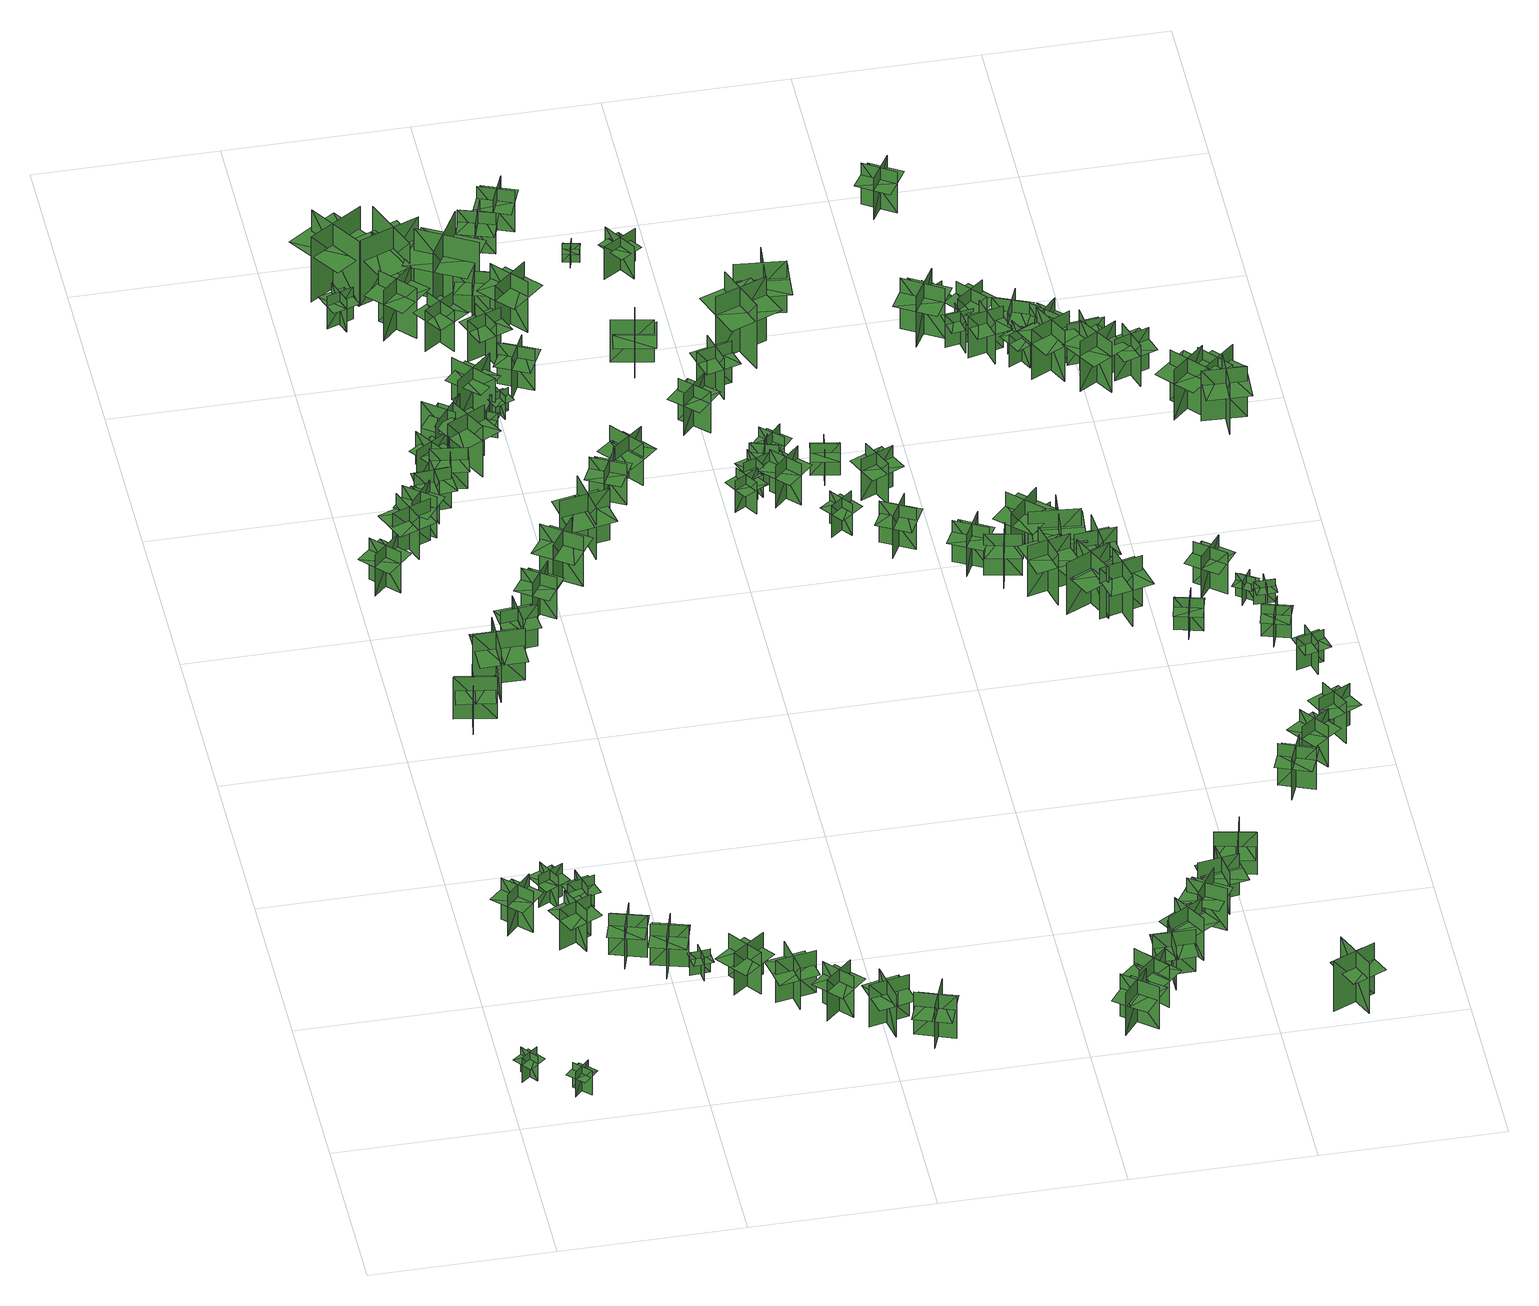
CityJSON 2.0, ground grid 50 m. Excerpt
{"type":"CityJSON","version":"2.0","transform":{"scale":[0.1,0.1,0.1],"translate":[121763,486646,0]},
"CityObjects":{
"tree1":{"type":"SolitaryVegetationObject","geometry":[{"type":"MultiSurface","lod":"1","boundaries":[[[0,1,2]],[[0,2,3]],[[4,5,6]],[[4,6,7]],[[8,9,10]],[[8,10,11]],[[8,11,12]],[[8,12,13]]]}]},
"tree2":{"type":"SolitaryVegetationObject","geometry":[{"type":"MultiSurface","lod":"1","boundaries":[[[14,15,16]],[[14,16,17]],[[18,19,20]],[[18,20,21]],[[22,23,24]],[[22,24,25]],[[22,25,26]],[[22,26,27]]]}]},
"tree3":{"type":"SolitaryVegetationObject","geometry":[{"type":"MultiSurface","lod":"1","boundaries":[[[28,29,30]],[[28,30,31]],[[32,33,34]],[[32,34,35]],[[36,37,38]],[[36,38,39]],[[36,39,40]],[[36,40,41]]]}]},
"tree4":{"type":"SolitaryVegetationObject","geometry":[{"type":"MultiSurface","lod":"1","boundaries":[[[42,43,44]],[[42,44,45]],[[46,47,48]],[[46,48,49]],[[50,51,52]],[[50,52,53]],[[50,53,54]],[[50,54,55]]]}]},
"tree5":{"type":"SolitaryVegetationObject","geometry":[{"type":"MultiSurface","lod":"1","boundaries":[[[56,57,58]],[[56,58,59]],[[60,61,62]],[[60,62,63]],[[64,65,66]],[[64,66,67]],[[64,67,68]],[[64,68,69]]]}]},
"tree6":{"type":"SolitaryVegetationObject","geometry":[{"type":"MultiSurface","lod":"1","boundaries":[[[70,71,72]],[[70,72,73]],[[74,75,76]],[[74,76,77]],[[78,79,80]],[[78,80,81]],[[78,81,82]],[[78,82,83]]]}]},
"tree7":{"type":"SolitaryVegetationObject","geometry":[{"type":"MultiSurface","lod":"1","boundaries":[[[84,85,86]],[[84,86,87]],[[88,89,90]],[[88,90,91]],[[92,93,94]],[[92,94,95]],[[92,95,96]],[[92,96,97]]]}]},
"tree8":{"type":"SolitaryVegetationObject","geometry":[{"type":"MultiSurface","lod":"1","boundaries":[[[98,99,100]],[[98,100,101]],[[102,103,104]],[[102,104,105]],[[106,107,108]],[[106,108,109]],[[106,109,110]],[[106,110,111]]]}]},
"tree9":{"type":"SolitaryVegetationObject","geometry":[{"type":"MultiSurface","lod":"1","boundaries":[[[112,113,114]],[[112,114,115]],[[116,117,118]],[[116,118,119]],[[120,121,122]],[[120,122,123]],[[120,123,124]],[[120,124,125]]]}]},
"tree10":{"type":"SolitaryVegetationObject","geometry":[{"type":"MultiSurface","lod":"1","boundaries":[[[126,127,128]],[[126,128,129]],[[130,131,132]],[[130,132,133]],[[134,135,136]],[[134,136,137]],[[134,137,138]],[[134,138,139]]]}]},
"tree11":{"type":"SolitaryVegetationObject","geometry":[{"type":"MultiSurface","lod":"1","boundaries":[[[140,141,142]],[[140,142,143]],[[144,145,146]],[[144,146,147]],[[148,149,150]],[[148,150,151]],[[148,151,152]],[[148,152,153]]]}]},
"tree12":{"type":"SolitaryVegetationObject","geometry":[{"type":"MultiSurface","lod":"1","boundaries":[[[154,155,156]],[[154,156,157]],[[158,159,160]],[[158,160,161]],[[162,163,164]],[[162,164,165]],[[162,165,166]],[[162,166,167]]]}]},
"tree13":{"type":"SolitaryVegetationObject","geometry":[{"type":"MultiSurface","lod":"1","boundaries":[[[168,169,170]],[[168,170,171]],[[172,173,174]],[[172,174,175]],[[176,177,178]],[[176,178,179]],[[176,179,180]],[[176,180,181]]]}]},
"tree14":{"type":"SolitaryVegetationObject","geometry":[{"type":"MultiSurface","lod":"1","boundaries":[[[182,183,184]],[[182,184,185]],[[186,187,188]],[[186,188,189]],[[190,191,192]],[[190,192,193]],[[190,193,194]],[[190,194,195]]]}]},
"tree15":{"type":"SolitaryVegetationObject","geometry":[{"type":"MultiSurface","lod":"1","boundaries":[[[196,197,198]],[[196,198,199]],[[200,201,202]],[[200,202,203]],[[204,205,206]],[[204,206,207]],[[204,207,208]],[[204,208,209]]]}]},
"tree16":{"type":"SolitaryVegetationObject","geometry":[{"type":"MultiSurface","lod":"1","boundaries":[[[210,211,212]],[[210,212,213]],[[214,215,216]],[[214,216,217]],[[218,219,220]],[[218,220,221]],[[218,221,222]],[[218,222,223]]]}]},
"tree17":{"type":"SolitaryVegetationObject","geometry":[{"type":"MultiSurface","lod":"1","boundaries":[[[224,225,226]],[[224,226,227]],[[228,229,230]],[[228,230,231]],[[232,233,234]],[[232,234,235]],[[232,235,236]],[[232,236,237]]]}]},
"tree18":{"type":"SolitaryVegetationObject","geometry":[{"type":"MultiSurface","lod":"1","boundaries":[[[238,239,240]],[[238,240,241]],[[242,243,244]],[[242,244,245]],[[246,247,248]],[[246,248,249]],[[246,249,250]],[[246,250,251]]]}]},
"tree19":{"type":"SolitaryVegetationObject","geometry":[{"type":"MultiSurface","lod":"1","boundaries":[[[252,253,254]],[[252,254,255]],[[256,257,258]],[[256,258,259]],[[260,261,262]],[[260,262,263]],[[260,263,264]],[[260,264,265]]]}]},
"tree20":{"type":"SolitaryVegetationObject","geometry":[{"type":"MultiSurface","lod":"1","boundaries":[[[266,267,268]],[[266,268,269]],[[270,271,272]],[[270,272,273]],[[274,275,276]],[[274,276,277]],[[274,277,278]],[[274,278,279]]]}]},
"tree21":{"type":"SolitaryVegetationObject","geometry":[{"type":"MultiSurface","lod":"1","boundaries":[[[280,281,282]],[[280,282,283]],[[284,285,286]],[[284,286,287]],[[288,289,290]],[[288,290,291]],[[288,291,292]],[[288,292,293]]]}]},
"tree22":{"type":"SolitaryVegetationObject","geometry":[{"type":"MultiSurface","lod":"1","boundaries":[[[294,295,296]],[[294,296,297]],[[298,299,300]],[[298,300,301]],[[302,303,304]],[[302,304,305]],[[302,305,306]],[[302,306,307]]]}]},
"tree23":{"type":"SolitaryVegetationObject","geometry":[{"type":"MultiSurface","lod":"1","boundaries":[[[308,309,310]],[[308,310,311]],[[312,313,314]],[[312,314,315]],[[316,317,318]],[[316,318,319]],[[316,319,320]],[[316,320,321]]]}]},
"tree24":{"type":"SolitaryVegetationObject","geometry":[{"type":"MultiSurface","lod":"1","boundaries":[[[322,323,324]],[[322,324,325]],[[326,327,328]],[[326,328,329]],[[330,331,332]],[[330,332,333]],[[330,333,334]],[[330,334,335]]]}]},
"tree25":{"type":"SolitaryVegetationObject","geometry":[{"type":"MultiSurface","lod":"1","boundaries":[[[336,337,338]],[[336,338,339]],[[340,341,342]],[[340,342,343]],[[344,345,346]],[[344,346,347]],[[344,347,348]],[[344,348,349]]]}]},
"tree26":{"type":"SolitaryVegetationObject","geometry":[{"type":"MultiSurface","lod":"1","boundaries":[[[350,351,352]],[[350,352,353]],[[354,355,356]],[[354,356,357]],[[358,359,360]],[[358,360,361]],[[358,361,362]],[[358,362,363]]]}]},
"tree27":{"type":"SolitaryVegetationObject","geometry":[{"type":"MultiSurface","lod":"1","boundaries":[[[364,365,366]],[[364,366,367]],[[368,369,370]],[[368,370,371]],[[372,373,374]],[[372,374,375]],[[372,375,376]],[[372,376,377]]]}]},
"tree28":{"type":"SolitaryVegetationObject","geometry":[{"type":"MultiSurface","lod":"1","boundaries":[[[378,379,380]],[[378,380,381]],[[382,383,384]],[[382,384,385]],[[386,387,388]],[[386,388,389]],[[386,389,390]],[[386,390,391]]]}]},
"tree29":{"type":"SolitaryVegetationObject","geometry":[{"type":"MultiSurface","lod":"1","boundaries":[[[392,393,394]],[[392,394,395]],[[396,397,398]],[[396,398,399]],[[400,401,402]],[[400,402,403]],[[400,403,404]],[[400,404,405]]]}]},
"tree30":{"type":"SolitaryVegetationObject","geometry":[{"type":"MultiSurface","lod":"1","boundaries":[[[406,407,408]],[[406,408,409]],[[410,411,412]],[[410,412,413]],[[414,415,416]],[[414,416,417]],[[414,417,418]],[[414,418,419]]]}]},
"tree31":{"type":"SolitaryVegetationObject","geometry":[{"type":"MultiSurface","lod":"1","boundaries":[[[420,421,422]],[[420,422,423]],[[424,425,426]],[[424,426,427]],[[428,429,430]],[[428,430,431]],[[428,431,432]],[[428,432,433]]]}]},
"tree32":{"type":"SolitaryVegetationObject","geometry":[{"type":"MultiSurface","lod":"1","boundaries":[[[434,435,436]],[[434,436,437]],[[438,439,440]],[[438,440,441]],[[442,443,444]],[[442,444,445]],[[442,445,446]],[[442,446,447]]]}]},
"tree33":{"type":"SolitaryVegetationObject","geometry":[{"type":"MultiSurface","lod":"1","boundaries":[[[448,449,450]],[[448,450,451]],[[452,453,454]],[[452,454,455]],[[456,457,458]],[[456,458,459]],[[456,459,460]],[[456,460,461]]]}]},
"tree34":{"type":"SolitaryVegetationObject","geometry":[{"type":"MultiSurface","lod":"1","boundaries":[[[462,463,464]],[[462,464,465]],[[466,467,468]],[[466,468,469]],[[470,471,472]],[[470,472,473]],[[470,473,474]],[[470,474,475]]]}]},
"tree35":{"type":"SolitaryVegetationObject","geometry":[{"type":"MultiSurface","lod":"1","boundaries":[[[476,477,478]],[[476,478,479]],[[480,481,482]],[[480,482,483]],[[484,485,486]],[[484,486,487]],[[484,487,488]],[[484,488,489]]]}]},
"tree36":{"type":"SolitaryVegetationObject","geometry":[{"type":"MultiSurface","lod":"1","boundaries":[[[490,491,492]],[[490,492,493]],[[494,495,496]],[[494,496,497]],[[498,499,500]],[[498,500,501]],[[498,501,502]],[[498,502,503]]]}]},
"tree37":{"type":"SolitaryVegetationObject","geometry":[{"type":"MultiSurface","lod":"1","boundaries":[[[504,505,506]],[[504,506,507]],[[508,509,510]],[[508,510,511]],[[512,513,514]],[[512,514,515]],[[512,515,516]],[[512,516,517]]]}]},
"tree38":{"type":"SolitaryVegetationObject","geometry":[{"type":"MultiSurface","lod":"1","boundaries":[[[518,519,520]],[[518,520,521]],[[522,523,524]],[[522,524,525]],[[526,527,528]],[[526,528,529]],[[526,529,530]],[[526,530,531]]]}]},
"tree39":{"type":"SolitaryVegetationObject","geometry":[{"type":"MultiSurface","lod":"1","boundaries":[[[532,533,534]],[[532,534,535]],[[536,537,538]],[[536,538,539]],[[540,541,542]],[[540,542,543]],[[540,543,544]],[[540,544,545]]]}]},
"tree40":{"type":"SolitaryVegetationObject","geometry":[{"type":"MultiSurface","lod":"1","boundaries":[[[546,547,548]],[[546,548,549]],[[550,551,552]],[[550,552,553]],[[554,555,556]],[[554,556,557]],[[554,557,558]],[[554,558,559]]]}]},
"tree41":{"type":"SolitaryVegetationObject","geometry":[{"type":"MultiSurface","lod":"1","boundaries":[[[560,561,562]],[[560,562,563]],[[564,565,566]],[[564,566,567]],[[568,569,570]],[[568,570,571]],[[568,571,572]],[[568,572,573]]]}]},
"tree42":{"type":"SolitaryVegetationObject","geometry":[{"type":"MultiSurface","lod":"1","boundaries":[[[574,575,576]],[[574,576,577]],[[578,579,580]],[[578,580,581]],[[582,583,584]],[[582,584,585]],[[582,585,586]],[[582,586,587]]]}]},
"tree43":{"type":"SolitaryVegetationObject","geometry":[{"type":"MultiSurface","lod":"1","boundaries":[[[588,589,590]],[[588,590,591]],[[592,593,594]],[[592,594,595]],[[596,597,598]],[[596,598,599]],[[596,599,600]],[[596,600,601]]]}]},
"tree44":{"type":"SolitaryVegetationObject","geometry":[{"type":"MultiSurface","lod":"1","boundaries":[[[602,603,604]],[[602,604,605]],[[606,607,608]],[[606,608,609]],[[610,611,612]],[[610,612,613]],[[610,613,614]],[[610,614,615]]]}]},
"tree45":{"type":"SolitaryVegetationObject","geometry":[{"type":"MultiSurface","lod":"1","boundaries":[[[616,617,618]],[[616,618,619]],[[620,621,622]],[[620,622,623]],[[624,625,626]],[[624,626,627]],[[624,627,628]],[[624,628,629]]]}]},
"tree46":{"type":"SolitaryVegetationObject","geometry":[{"type":"MultiSurface","lod":"1","boundaries":[[[630,631,632]],[[630,632,633]],[[634,635,636]],[[634,636,637]],[[638,639,640]],[[638,640,641]],[[638,641,642]],[[638,642,643]]]}]},
"tree47":{"type":"SolitaryVegetationObject","geometry":[{"type":"MultiSurface","lod":"1","boundaries":[[[644,645,646]],[[644,646,647]],[[648,649,650]],[[648,650,651]],[[652,653,654]],[[652,654,655]],[[652,655,656]],[[652,656,657]]]}]},
"tree48":{"type":"SolitaryVegetationObject","geometry":[{"type":"MultiSurface","lod":"1","boundaries":[[[658,659,660]],[[658,660,661]],[[662,663,664]],[[662,664,665]],[[666,667,668]],[[666,668,669]],[[666,669,670]],[[666,670,671]]]}]},
"tree49":{"type":"SolitaryVegetationObject","geometry":[{"type":"MultiSurface","lod":"1","boundaries":[[[672,673,674]],[[672,674,675]],[[676,677,678]],[[676,678,679]],[[680,681,682]],[[680,682,683]],[[680,683,684]],[[680,684,685]]]}]},
"tree50":{"type":"SolitaryVegetationObject","geometry":[{"type":"MultiSurface","lod":"1","boundaries":[[[686,687,688]],[[686,688,689]],[[690,691,692]],[[690,692,693]],[[694,695,696]],[[694,696,697]],[[694,697,698]],[[694,698,699]]]}]},
"tree51":{"type":"SolitaryVegetationObject","geometry":[{"type":"MultiSurface","lod":"1","boundaries":[[[700,701,702]],[[700,702,703]],[[704,705,706]],[[704,706,707]],[[708,709,710]],[[708,710,711]],[[708,711,712]],[[708,712,713]]]}]},
"tree52":{"type":"SolitaryVegetationObject","geometry":[{"type":"MultiSurface","lod":"1","boundaries":[[[714,715,716]],[[714,716,717]],[[718,719,720]],[[718,720,721]],[[722,723,724]],[[722,724,725]],[[722,725,726]],[[722,726,727]]]}]},
"tree53":{"type":"SolitaryVegetationObject","geometry":[{"type":"MultiSurface","lod":"1","boundaries":[[[728,729,730]],[[728,730,731]],[[732,733,734]],[[732,734,735]],[[736,737,738]],[[736,738,739]],[[736,739,740]],[[736,740,741]]]}]},
"tree54":{"type":"SolitaryVegetationObject","geometry":[{"type":"MultiSurface","lod":"1","boundaries":[[[742,743,744]],[[742,744,745]],[[746,747,748]],[[746,748,749]],[[750,751,752]],[[750,752,753]],[[750,753,754]],[[750,754,755]]]}]},
"tree55":{"type":"SolitaryVegetationObject","geometry":[{"type":"MultiSurface","lod":"1","boundaries":[[[756,757,758]],[[756,758,759]],[[760,761,762]],[[760,762,763]],[[764,765,766]],[[764,766,767]],[[764,767,768]],[[764,768,769]]]}]},
"tree56":{"type":"SolitaryVegetationObject","geometry":[{"type":"MultiSurface","lod":"1","boundaries":[[[770,771,772]],[[770,772,773]],[[774,775,776]],[[774,776,777]],[[778,779,780]],[[778,780,781]],[[778,781,782]],[[778,782,783]]]}]},
"tree57":{"type":"SolitaryVegetationObject","geometry":[{"type":"MultiSurface","lod":"1","boundaries":[[[784,785,786]],[[784,786,787]],[[788,789,790]],[[788,790,791]],[[792,793,794]],[[792,794,795]],[[792,795,796]],[[792,796,797]]]}]},
"tree58":{"type":"SolitaryVegetationObject","geometry":[{"type":"MultiSurface","lod":"1","boundaries":[[[798,799,800]],[[798,800,801]],[[802,803,804]],[[802,804,805]],[[806,807,808]],[[806,808,809]],[[806,809,810]],[[806,810,811]]]}]},
"tree59":{"type":"SolitaryVegetationObject","geometry":[{"type":"MultiSurface","lod":"1","boundaries":[[[812,813,814]],[[812,814,815]],[[816,817,818]],[[816,818,819]],[[820,821,822]],[[820,822,823]],[[820,823,824]],[[820,824,825]]]}]},
"tree60":{"type":"SolitaryVegetationObject","geometry":[{"type":"MultiSurface","lod":"1","boundaries":[[[826,827,828]],[[826,828,829]],[[830,831,832]],[[830,832,833]],[[834,835,836]],[[834,836,837]],[[834,837,838]],[[834,838,839]]]}]},
"tree61":{"type":"SolitaryVegetationObject","geometry":[{"type":"MultiSurface","lod":"1","boundaries":[[[840,841,842]],[[840,842,843]],[[844,845,846]],[[844,846,847]],[[848,849,850]],[[848,850,851]],[[848,851,852]],[[848,852,853]]]}]},
"tree62":{"type":"SolitaryVegetationObject","geometry":[{"type":"MultiSurface","lod":"1","boundaries":[[[854,855,856]],[[854,856,857]],[[858,859,860]],[[858,860,861]],[[862,863,864]],[[862,864,865]],[[862,865,866]],[[862,866,867]]]}]},
"tree63":{"type":"SolitaryVegetationObject","geometry":[{"type":"MultiSurface","lod":"1","boundaries":[[[868,869,870]],[[868,870,871]],[[872,873,874]],[[872,874,875]],[[876,877,878]],[[876,878,879]],[[876,879,880]],[[876,880,881]]]}]},
"tree64":{"type":"SolitaryVegetationObject","geometry":[{"type":"MultiSurface","lod":"1","boundaries":[[[882,883,884]],[[882,884,885]],[[886,887,888]],[[886,888,889]],[[890,891,892]],[[890,892,893]],[[890,893,894]],[[890,894,895]]]}]},
"tree65":{"type":"SolitaryVegetationObject","geometry":[{"type":"MultiSurface","lod":"1","boundaries":[[[896,897,898]],[[896,898,899]],[[900,901,902]],[[900,902,903]],[[904,905,906]],[[904,906,907]],[[904,907,908]],[[904,908,909]]]}]},
"tree66":{"type":"SolitaryVegetationObject","geometry":[{"type":"MultiSurface","lod":"1","boundaries":[[[910,911,912]],[[910,912,913]],[[914,915,916]],[[914,916,917]],[[918,919,920]],[[918,920,921]],[[918,921,922]],[[918,922,923]]]}]},
"tree67":{"type":"SolitaryVegetationObject","geometry":[{"type":"MultiSurface","lod":"1","boundaries":[[[924,925,926]],[[924,926,927]],[[928,929,930]],[[928,930,931]],[[932,933,934]],[[932,934,935]],[[932,935,936]],[[932,936,937]]]}]},
"tree68":{"type":"SolitaryVegetationObject","geometry":[{"type":"MultiSurface","lod":"1","boundaries":[[[938,939,940]],[[938,940,941]],[[942,943,944]],[[942,944,945]],[[946,947,948]],[[946,948,949]],[[946,949,950]],[[946,950,951]]]}]},
"tree69":{"type":"SolitaryVegetationObject","geometry":[{"type":"MultiSurface","lod":"1","boundaries":[[[952,953,954]],[[952,954,955]],[[956,957,958]],[[956,958,959]],[[960,961,962]],[[960,962,963]],[[960,963,964]],[[960,964,965]]]}]},
"tree70":{"type":"SolitaryVegetationObject","geometry":[{"type":"MultiSurface","lod":"1","boundaries":[[[966,967,968]],[[966,968,969]],[[970,971,972]],[[970,972,973]],[[974,975,976]],[[974,976,977]],[[974,977,978]],[[974,978,979]]]}]},
"tree71":{"type":"SolitaryVegetationObject","geometry":[{"type":"MultiSurface","lod":"1","boundaries":[[[980,981,982]],[[980,982,983]],[[984,985,986]],[[984,986,987]],[[988,989,990]],[[988,990,991]],[[988,991,992]],[[988,992,993]]]}]},
"tree72":{"type":"SolitaryVegetationObject","geometry":[{"type":"MultiSurface","lod":"1","boundaries":[[[994,995,996]],[[994,996,997]],[[998,999,1000]],[[998,1000,1001]],[[1002,1003,1004]],[[1002,1004,1005]],[[1002,1005,1006]],[[1002,1006,1007]]]}]},
"tree73":{"type":"SolitaryVegetationObject","geometry":[{"type":"MultiSurface","lod":"1","boundaries":[[[1008,1009,1010]],[[1008,1010,1011]],[[1012,1013,1014]],[[1012,1014,1015]],[[1016,1017,1018]],[[1016,1018,1019]],[[1016,1019,1020]],[[1016,1020,1021]]]}]},
"tree74":{"type":"SolitaryVegetationObject","geometry":[{"type":"MultiSurface","lod":"1","boundaries":[[[1022,1023,1024]],[[1022,1024,1025]],[[1026,1027,1028]],[[1026,1028,1029]],[[1030,1031,1032]],[[1030,1032,1033]],[[1030,1033,1034]],[[1030,1034,1035]]]}]},
"tree75":{"type":"SolitaryVegetationObject","geometry":[{"type":"MultiSurface","lod":"1","boundaries":[[[1036,1037,1038]],[[1036,1038,1039]],[[1040,1041,1042]],[[1040,1042,1043]],[[1044,1045,1046]],[[1044,1046,1047]],[[1044,1047,1048]],[[1044,1048,1049]]]}]},
"tree76":{"type":"SolitaryVegetationObject","geometry":[{"type":"MultiSurface","lod":"1","boundaries":[[[1050,1051,1052]],[[1050,1052,1053]],[[1054,1055,1056]],[[1054,1056,1057]],[[1058,1059,1060]],[[1058,1060,1061]],[[1058,1061,1062]],[[1058,1062,1063]]]}]},
"tree77":{"type":"SolitaryVegetationObject","geometry":[{"type":"MultiSurface","lod":"1","boundaries":[[[1064,1065,1066]],[[1064,1066,1067]],[[1068,1069,1070]],[[1068,1070,1071]],[[1072,1073,1074]],[[1072,1074,1075]],[[1072,1075,1076]],[[1072,1076,1077]]]}]},
"tree78":{"type":"SolitaryVegetationObject","geometry":[{"type":"MultiSurface","lod":"1","boundaries":[[[1078,1079,1080]],[[1078,1080,1081]],[[1082,1083,1084]],[[1082,1084,1085]],[[1086,1087,1088]],[[1086,1088,1089]],[[1086,1089,1090]],[[1086,1090,1091]]]}]},
"tree79":{"type":"SolitaryVegetationObject","geometry":[{"type":"MultiSurface","lod":"1","boundaries":[[[1092,1093,1094]],[[1092,1094,1095]],[[1096,1097,1098]],[[1096,1098,1099]],[[1100,1101,1102]],[[1100,1102,1103]],[[1100,1103,1104]],[[1100,1104,1105]]]}]},
"tree80":{"type":"SolitaryVegetationObject","geometry":[{"type":"MultiSurface","lod":"1","boundaries":[[[1106,1107,1108]],[[1106,1108,1109]],[[1110,1111,1112]],[[1110,1112,1113]],[[1114,1115,1116]],[[1114,1116,1117]],[[1114,1117,1118]],[[1114,1118,1119]]]}]},
"tree81":{"type":"SolitaryVegetationObject","geometry":[{"type":"MultiSurface","lod":"1","boundaries":[[[1120,1121,1122]],[[1120,1122,1123]],[[1124,1125,1126]],[[1124,1126,1127]],[[1128,1129,1130]],[[1128,1130,1131]],[[1128,1131,1132]],[[1128,1132,1133]]]}]},
"tree82":{"type":"SolitaryVegetationObject","geometry":[{"type":"MultiSurface","lod":"1","boundaries":[[[1134,1135,1136]],[[1134,1136,1137]],[[1138,1139,1140]],[[1138,1140,1141]],[[1142,1143,1144]],[[1142,1144,1145]],[[1142,1145,1146]],[[1142,1146,1147]]]}]},
"tree83":{"type":"SolitaryVegetationObject","geometry":[{"type":"MultiSurface","lod":"1","boundaries":[[[1148,1149,1150]],[[1148,1150,1151]],[[1152,1153,1154]],[[1152,1154,1155]],[[1156,1157,1158]],[[1156,1158,1159]],[[1156,1159,1160]],[[1156,1160,1161]]]}]},
"tree84":{"type":"SolitaryVegetationObject","geometry":[{"type":"MultiSurface","lod":"1","boundaries":[[[1162,1163,1164]],[[1162,1164,1165]],[[1166,1167,1168]],[[1166,1168,1169]],[[1170,1171,1172]],[[1170,1172,1173]],[[1170,1173,1174]],[[1170,1174,1175]]]}]},
"tree85":{"type":"SolitaryVegetationObject","geometry":[{"type":"MultiSurface","lod":"1","boundaries":[[[1176,1177,1178]],[[1176,1178,1179]],[[1180,1181,1182]],[[1180,1182,1183]],[[1184,1185,1186]],[[1184,1186,1187]],[[1184,1187,1188]],[[1184,1188,1189]]]}]},
"tree86":{"type":"SolitaryVegetationObject","geometry":[{"type":"MultiSurface","lod":"1","boundaries":[[[1190,1191,1192]],[[1190,1192,1193]],[[1194,1195,1196]],[[1194,1196,1197]],[[1198,1199,1200]],[[1198,1200,1201]],[[1198,1201,1202]],[[1198,1202,1203]]]}]},
"tree87":{"type":"SolitaryVegetationObject","geometry":[{"type":"MultiSurface","lod":"1","boundaries":[[[1204,1205,1206]],[[1204,1206,1207]],[[1208,1209,1210]],[[1208,1210,1211]],[[1212,1213,1214]],[[1212,1214,1215]],[[1212,1215,1216]],[[1212,1216,1217]]]}]},
"tree88":{"type":"SolitaryVegetationObject","geometry":[{"type":"MultiSurface","lod":"1","boundaries":[[[1218,1219,1220]],[[1218,1220,1221]],[[1222,1223,1224]],[[1222,1224,1225]],[[1226,1227,1228]],[[1226,1228,1229]],[[1226,1229,1230]],[[1226,1230,1231]]]}]},
"tree89":{"type":"SolitaryVegetationObject","geometry":[{"type":"MultiSurface","lod":"1","boundaries":[[[1232,1233,1234]],[[1232,1234,1235]],[[1236,1237,1238]],[[1236,1238,1239]],[[1240,1241,1242]],[[1240,1242,1243]],[[1240,1243,1244]],[[1240,1244,1245]]]}]},
"tree90":{"type":"SolitaryVegetationObject","geometry":[{"type":"MultiSurface","lod":"1","boundaries":[[[1246,1247,1248]],[[1246,1248,1249]],[[1250,1251,1252]],[[1250,1252,1253]],[[1254,1255,1256]],[[1254,1256,1257]],[[1254,1257,1258]],[[1254,1258,1259]]]}]},
"tree91":{"type":"SolitaryVegetationObject","geometry":[{"type":"MultiSurface","lod":"1","boundaries":[[[1260,1261,1262]],[[1260,1262,1263]],[[1264,1265,1266]],[[1264,1266,1267]],[[1268,1269,1270]],[[1268,1270,1271]],[[1268,1271,1272]],[[1268,1272,1273]]]}]},
"tree92":{"type":"SolitaryVegetationObject","geometry":[{"type":"MultiSurface","lod":"1","boundaries":[[[1274,1275,1276]],[[1274,1276,1277]],[[1278,1279,1280]],[[1278,1280,1281]],[[1282,1283,1284]],[[1282,1284,1285]],[[1282,1285,1286]],[[1282,1286,1287]]]}]},
"tree93":{"type":"SolitaryVegetationObject","geometry":[{"type":"MultiSurface","lod":"1","boundaries":[[[1288,1289,1290]],[[1288,1290,1291]],[[1292,1293,1294]],[[1292,1294,1295]],[[1296,1297,1298]],[[1296,1298,1299]],[[1296,1299,1300]],[[1296,1300,1301]]]}]},
"tree94":{"type":"SolitaryVegetationObject","geometry":[{"type":"MultiSurface","lod":"1","boundaries":[[[1302,1303,1304]],[[1302,1304,1305]],[[1306,1307,1308]],[[1306,1308,1309]],[[1310,1311,1312]],[[1310,1312,1313]],[[1310,1313,1314]],[[1310,1314,1315]]]}]},
"tree95":{"type":"SolitaryVegetationObject","geometry":[{"type":"MultiSurface","lod":"1","boundaries":[[[1316,1317,1318]],[[1316,1318,1319]],[[1320,1321,1322]],[[1320,1322,1323]],[[1324,1325,1326]],[[1324,1326,1327]],[[1324,1327,1328]],[[1324,1328,1329]]]}]},
"tree96":{"type":"SolitaryVegetationObject","geometry":[{"type":"MultiSurface","lod":"1","boundaries":[[[1330,1331,1332]],[[1330,1332,1333]],[[1334,1335,1336]],[[1334,1336,1337]],[[1338,1339,1340]],[[1338,1340,1341]],[[1338,1341,1342]],[[1338,1342,1343]]]}]},
"tree97":{"type":"SolitaryVegetationObject","geometry":[{"type":"MultiSurface","lod":"1","boundaries":[[[1344,1345,1346]],[[1344,1346,1347]],[[1348,1349,1350]],[[1348,1350,1351]],[[1352,1353,1354]],[[1352,1354,1355]],[[1352,1355,1356]],[[1352,1356,1357]]]}]},
"tree98":{"type":"SolitaryVegetationObject","geometry":[{"type":"MultiSurface","lod":"1","boundaries":[[[1358,1359,1360]],[[1358,1360,1361]],[[1362,1363,1364]],[[1362,1364,1365]],[[1366,1367,1368]],[[1366,1368,1369]],[[1366,1369,1370]],[[1366,1370,1371]]]}]},
"tree99":{"type":"SolitaryVegetationObject","geometry":[{"type":"MultiSurface","lod":"1","boundaries":[[[1372,1373,1374]],[[1372,1374,1375]],[[1376,1377,1378]],[[1376,1378,1379]],[[1380,1381,1382]],[[1380,1382,1383]],[[1380,1383,1384]],[[1380,1384,1385]]]}]},
"tree100":{"type":"SolitaryVegetationObject","geometry":[{"type":"MultiSurface","lod":"1","boundaries":[[[1386,1387,1388]],[[1386,1388,1389]],[[1390,1391,1392]],[[1390,1392,1393]],[[1394,1395,1396]],[[1394,1396,1397]],[[1394,1397,1398]],[[1394,1398,1399]]]}]},
"tree101":{"type":"SolitaryVegetationObject","geometry":[{"type":"MultiSurface","lod":"1","boundaries":[[[1400,1401,1402]],[[1400,1402,1403]],[[1404,1405,1406]],[[1404,1406,1407]],[[1408,1409,1410]],[[1408,1410,1411]],[[1408,1411,1412]],[[1408,1412,1413]]]}]},
"tree102":{"type":"SolitaryVegetationObject","geometry":[{"type":"MultiSurface","lod":"1","boundaries":[[[1414,1415,1416]],[[1414,1416,1417]],[[1418,1419,1420]],[[1418,1420,1421]],[[1422,1423,1424]],[[1422,1424,1425]],[[1422,1425,1426]],[[1422,1426,1427]]]}]},
"tree103":{"type":"SolitaryVegetationObject","geometry":[{"type":"MultiSurface","lod":"1","boundaries":[[[1428,1429,1430]],[[1428,1430,1431]],[[1432,1433,1434]],[[1432,1434,1435]],[[1436,1437,1438]],[[1436,1438,1439]],[[1436,1439,1440]],[[1436,1440,1441]]]}]},
"tree104":{"type":"SolitaryVegetationObject","geometry":[{"type":"MultiSurface","lod":"1","boundaries":[[[1442,1443,1444]],[[1442,1444,1445]],[[1446,1447,1448]],[[1446,1448,1449]],[[1450,1451,1452]],[[1450,1452,1453]],[[1450,1453,1454]],[[1450,1454,1455]]]}]}
},
"vertices":[
[81,173,12],[45,220,12],[45,220,94],[81,173,94],[86,212,12],[40,176,12],[40,176,94],[86,212,94],[86,212,71],[68,235,71],[22,199,71],[40,176,71],[58,152,71],[104,188,71],
[166,137,8],[208,95,8],[208,95,90],[166,137,90],[166,97,8],[207,140,8],[207,140,90],[166,97,90],[166,97,67],[187,77,67],[228,119,67],[207,140,67],[186,160,67],[145,118,67],
[118,763,9],[188,834,9],[188,834,147],[118,763,147],[185,763,9],[114,833,9],[114,833,147],[185,763,147],[185,763,109],[220,799,109],[149,869,109],[114,833,109],[79,798,109],[150,728,109],
[306,664,7],[264,754,7],[264,754,145],[306,664,145],[329,726,7],[239,684,7],[239,684,145],[329,726,145],[329,726,107],[308,771,107],[218,729,107],[239,684,107],[260,639,107],[350,681,107],
[217,854,13],[286,889,13],[286,889,121],[217,854,121],[266,838,13],[230,907,13],[230,907,121],[266,838,121],[266,838,91],[300,856,91],[265,925,91],[230,907,91],[196,890,91],[231,821,91],
[333,785,12],[313,860,12],[313,860,120],[333,785,120],[359,830,12],[284,809,12],[284,809,120],[359,830,120],[359,830,90],[349,867,90],[274,847,90],[284,809,90],[295,772,90],[369,792,90],
[418,670,8],[388,575,8],[388,575,147],[418,670,147],[359,640,8],[454,610,8],[454,610,147],[359,640,147],[359,640,108],[344,592,108],[438,562,108],[454,610,108],[469,657,108],[374,687,108],
[514,607,11],[486,512,11],[486,512,149],[514,607,149],[455,576,11],[551,548,11],[551,548,149],[455,576,149],[455,576,111],[441,528,111],[537,500,111],[551,548,111],[565,595,111],[470,624,111],
[184,1563,17],[204,1675,17],[204,1675,158],[184,1563,158],[258,1615,17],[146,1634,17],[146,1634,158],[258,1615,158],[194,1569,113],[245,1561,113],[263,1673,113],[211,1681,113],[159,1689,113],[142,1577,113],
[602,516,12],[547,512,12],[547,512,89],[602,516,89],[574,540,12],[579,485,12],[579,485,89],[574,540,89],[574,540,67],[546,538,67],[551,483,67],[579,485,67],[606,487,67],[601,542,67],
[47,2171,6],[119,2240,6],[119,2240,144],[47,2171,144],[113,2169,6],[45,2241,6],[45,2241,144],[113,2169,144],[113,2169,105],[149,2203,105],[81,2276,105],[45,2241,105],[9,2207,105],[77,2135,105],
[281,1676,17],[282,1814,17],[282,1814,189],[281,1676,189],[359,1753,17],[221,1754,17],[221,1754,189],[359,1753,189],[291,1684,134],[354,1685,134],[353,1823,134],[289,1822,134],[225,1822,134],[227,1683,134],
[735,484,10],[645,416,10],[645,416,151],[735,484,151],[646,496,10],[714,406,10],[714,406,151],[646,496,151],[725,486,105],[693,527,105],[603,457,105],[636,416,105],[668,375,105],[757,445,105],
[228,2359,8],[122,2319,8],[122,2319,149],[228,2359,149],[146,2396,8],[186,2290,8],[186,2290,149],[146,2396,149],[218,2364,104],[199,2412,104],[94,2370,104],[113,2322,104],[132,2273,104],[237,2315,104],
[855,387,9],[744,367,9],[744,367,150],[855,387,150],[781,438,9],[801,327,9],[801,327,150],[781,438,150],[847,394,104],[836,445,104],[725,423,104],[736,372,104],[746,320,104],[857,343,104],
[317,1870,18],[416,1879,18],[416,1879,157],[317,1870,157],[367,1827,18],[359,1926,18],[359,1926,157],[367,1827,157],[367,1827,118],[417,1831,118],[408,1931,118],[359,1926,118],[309,1922,118],[318,1823,118],
[181,2359,8],[242,2437,8],[242,2437,146],[181,2359,146],[247,2366,8],[168,2428,8],[168,2428,146],[247,2366,146],[247,2366,108],[277,2406,108],[199,2467,108],[168,2428,108],[137,2388,108],[216,2327,108],
[931,273,6],[864,347,6],[864,347,144],[931,273,144],[934,339,6],[861,272,6],[861,272,144],[934,339,144],[934,339,105],[901,376,105],[827,309,105],[861,272,105],[894,236,105],[968,303,105],
[307,2477,7],[208,2470,7],[208,2470,146],[307,2477,146],[257,2520,7],[264,2421,7],[264,2421,146],[257,2520,146],[257,2520,107],[208,2517,107],[215,2418,107],[264,2421,107],[314,2425,107],[307,2524,107],
[420,1964,18],[476,2046,18],[476,2046,157],[420,1964,157],[485,1976,18],[403,2032,18],[403,2032,157],[485,1976,157],[485,1976,118],[513,2017,118],[431,2073,118],[403,2032,118],[375,1990,118],[457,1934,118],
[239,2592,8],[330,2651,8],[330,2651,117],[239,2592,117],[311,2577,8],[311,2577,117],[251,2668,117],[251,2668,8],[247,2597,88],[268,2567,88],[337,2617,88],[316,2646,88],[295,2676,88],[226,2626,88],
[363,2546,7],[265,2560,7],[265,2560,145],[363,2546,145],[324,2599,7],[310,2501,7],[310,2501,145],[324,2599,145],[324,2599,106],[274,2606,106],[261,2507,106],[310,2501,106],[359,2494,106],[373,2592,106],
[1023,172,9],[1000,283,9],[1000,283,150],[1023,172,150],[1072,247,9],[962,224,9],[962,224,150],[1072,247,150],[1030,180,105],[1081,192,105],[1055,302,105],[1004,291,105],[953,279,105],[979,169,105],
[131,3239,12],[204,3265,12],[204,3265,120],[131,3239,120],[178,3217,12],[152,3290,12],[152,3290,120],[178,3217,120],[178,3217,90],[214,3230,90],[188,3303,90],[152,3290,90],[115,3277,90],[141,3204,90],
[299,2648,9],[384,2759,9],[384,2759,149],[299,2648,149],[392,2661,9],[392,2661,149],[281,2746,149],[281,2746,9],[307,2657,112],[345,2631,112],[407,2721,112],[369,2747,112],[331,2774,112],[269,2684,112],
[577,2090,18],[477,2160,18],[477,2160,187],[577,2090,187],[563,2170,18],[494,2070,18],[494,2070,187],[563,2170,187],[563,2170,139],[513,2205,139],[444,2105,139],[494,2070,139],[543,2035,139],[613,2135,139],
[1152,217,5],[1112,111,5],[1112,111,146],[1152,217,146],[1070,180,5],[1176,140,5],[1176,140,146],[1070,180,146],[1142,213,101],[1093,231,101],[1054,125,101],[1103,107,101],[1153,89,101],[1191,196,101],
[431,2670,6],[324,2612,6],[324,2612,176],[431,2670,176],[354,2694,6],[411,2586,6],[411,2586,176],[354,2694,176],[354,2694,128],[300,2665,128],[357,2558,128],[411,2586,128],[465,2615,128],[407,2722,128],
[231,3319,5],[135,3467,5],[135,3467,224],[231,3319,224],[260,3456,5],[112,3360,5],[112,3360,224],[260,3456,224],[235,3335,153],[303,3381,153],[204,3526,153],[136,3481,153],[69,3435,153],[168,3289,153],
[281,3394,5],[210,3361,5],[210,3361,113],[281,3394,113],[232,3412,5],[265,3342,5],[265,3342,113],[232,3412,113],[232,3412,83],[197,3396,83],[230,3325,83],[265,3342,83],[300,3358,83],[267,3428,83],
[267,3245,12],[350,3156,12],[350,3156,181],[267,3245,181],[264,3164,12],[352,3247,12],[352,3247,181],[264,3164,181],[264,3164,134],[305,3119,134],[394,3203,134],[352,3247,134],[311,3291,134],[222,3208,134],
[426,2751,12],[478,2724,12],[478,2724,94],[426,2751,94],[437,2714,12],[465,2766,12],[465,2766,94],[437,2714,94],[437,2714,71],[463,2700,71],[491,2752,71],[465,2766,71],[439,2780,71],[411,2728,71],
[608,2327,18],[631,2191,18],[631,2191,190],[608,2327,190],[544,2237,18],[681,2261,18],[681,2261,190],[544,2237,190],[599,2317,134],[537,2305,134],[563,2169,134],[625,2181,134],[688,2193,134],[662,2329,134],
[391,2901,11],[486,2798,11],[486,2798,151],[391,2901,151],[388,2807,11],[388,2807,151],[491,2901,151],[491,2901,11],[399,2891,114],[366,2858,114],[444,2781,114],[477,2814,114],[510,2847,114],[432,2924,114],
[291,3447,7],[356,3284,7],[356,3284,226],[291,3447,226],[235,3319,7],[399,3384,7],[399,3384,226],[235,3319,226],[283,3432,155],[208,3401,155],[276,3239,155],[351,3270,155],[426,3301,155],[358,3464,155],
[510,2791,14],[490,2843,14],[490,2843,91],[510,2791,91],[525,2825,14],[473,2805,14],[473,2805,91],[525,2825,91],[525,2825,69],[515,2851,69],[463,2831,69],[473,2805,69],[483,2779,69],[535,2799,69],
[444,3155,14],[361,3099,14],[361,3099,152],[444,3155,152],[379,3168,14],[434,3085,14],[434,3085,152],[379,3168,152],[379,3168,113],[337,3140,113],[393,3058,113],[434,3085,113],[476,3113,113],[420,3196,113],
[681,2335,48],[726,2424,48],[726,2424,186],[681,2335,186],[744,2355,48],[655,2401,48],[655,2401,186],[744,2355,186],[744,2355,148],[767,2399,148],[678,2445,148],[655,2401,148],[633,2356,148],[721,2311,148],
[553,3069,17],[460,3033,17],[460,3033,156],[553,3069,156],[492,3096,17],[528,3003,17],[528,3003,156],[492,3096,156],[492,3096,117],[446,3078,117],[482,2985,117],[528,3003,117],[575,3021,117],[539,3114,117],
[607,2889,16],[518,2934,16],[518,2934,154],[607,2889,154],[586,2952,16],[541,2863,16],[541,2863,154],[586,2952,154],[586,2952,116],[542,2974,116],[497,2885,116],[541,2863,116],[586,2840,116],[631,2929,116],
[532,3249,9],[379,3336,9],[379,3336,229],[532,3249,229],[496,3384,9],[408,3231,9],[408,3231,229],[496,3384,229],[529,3265,158],[568,3336,158],[414,3421,158],[375,3350,158],[335,3278,158],[490,3194,158],
[560,3219,11],[464,3247,11],[464,3247,149],[560,3219,149],[528,3278,11],[501,3182,11],[501,3182,149],[528,3278,149],[528,3278,111],[481,3292,111],[453,3196,111],[501,3182,111],[548,3168,111],[576,3264,111],
[734,2532,30],[805,2444,30],[805,2444,171],[734,2532,171],[725,2442,30],[813,2513,30],[813,2513,171],[725,2442,171],[733,2521,126],[692,2488,126],[765,2401,126],[805,2434,126],[845,2468,126],[773,2555,126],
[634,3118,17],[554,3210,17],[554,3210,187],[634,3118,187],[640,3199,17],[549,3119,17],[549,3119,187],[640,3199,187],[640,3199,139],[600,3245,139],[509,3165,139],[549,3119,139],[589,3073,139],[680,3153,139],
[614,3447,14],[519,3478,14],[519,3478,152],[614,3447,152],[584,3506,14],[553,3411,14],[553,3411,152],[584,3506,152],[584,3506,114],[536,3522,114],[506,3427,114],[553,3411,114],[600,3396,114],[631,3491,114],
[1601,48,22],[1672,136,22],[1672,136,163],[1601,48,163],[1691,58,22],[1603,128,22],[1603,128,163],[1691,58,163],[1612,48,117],[1653,16,117],[1723,106,117],[1681,138,117],[1640,170,117],[1571,80,117],
[618,3497,16],[655,3589,16],[655,3589,154],[618,3497,154],[679,3522,16],[587,3559,16],[587,3559,154],[679,3522,154],[679,3522,115],[698,3569,115],[605,3606,115],[587,3559,115],[568,3513,115],[661,3476,115],
[1032,2355,18],[1072,2289,18],[1072,2289,125],[1032,2355,125],[1019,2305,18],[1086,2345,18],[1086,2345,125],[1019,2305,125],[1019,2305,95],[1039,2272,95],[1106,2312,95],[1086,2345,95],[1066,2378,95],[999,2339,95],
[1660,233,12],[1735,149,12],[1735,149,153],[1660,233,153],[1655,143,12],[1739,219,12],[1739,219,153],[1655,143,153],[1658,223,108],[1620,187,108],[1697,104,108],[1736,140,108],[1774,176,108],[1697,258,108],
[821,2968,12],[932,2946,12],[932,2946,153],[821,2968,153],[871,2893,12],[893,3004,12],[893,3004,153],[871,2893,153],[826,2959,107],[817,2907,107],[928,2887,107],[937,2938,107],[947,2990,107],[835,3010,107],
[948,2705,14],[1020,2636,14],[1020,2636,152],[948,2705,152],[949,2639,14],[1018,2711,14],[1018,2711,152],[949,2639,152],[949,2639,113],[985,2604,113],[1054,2677,113],[1018,2711,113],[981,2745,113],[913,2673,113],
[1053,2363,25],[1125,2391,25],[1125,2391,133],[1053,2363,133],[1100,2342,25],[1072,2414,25],[1072,2414,133],[1100,2342,133],[1100,2342,102],[1136,2356,102],[1108,2428,102],[1072,2414,102],[1036,2400,102],[1064,2328,102],
[799,3377,32],[788,3334,32],[788,3334,94],[799,3377,94],[773,3362,32],[816,3351,32],[816,3351,94],[773,3362,94],[773,3362,77],[768,3341,77],[810,3329,77],[816,3351,77],[822,3372,77],[779,3384,77],
[1109,2390,25],[1134,2464,25],[1134,2464,133],[1109,2390,133],[1155,2413,25],[1082,2438,25],[1082,2438,133],[1155,2413,133],[1155,2413,103],[1168,2450,103],[1094,2474,103],[1082,2438,103],[1070,2401,103],[1143,2376,103],
[1123,2295,26],[1195,2364,26],[1195,2364,165],[1123,2295,165],[1190,2293,26],[1121,2365,26],[1121,2365,165],[1190,2293,165],[1190,2293,126],[1226,2328,126],[1157,2400,126],[1121,2365,126],[1085,2331,126],[1154,2259,126],
[1768,218,8],[1767,331,8],[1767,331,149],[1768,218,149],[1831,282,8],[1718,281,8],[1718,281,149],[1831,282,149],[1776,225,104],[1828,226,104],[1825,339,104],[1773,338,104],[1721,337,104],[1723,223,104],
[1176,2445,25],[1119,2497,25],[1119,2497,133],[1176,2445,133],[1174,2497,25],[1122,2439,25],[1122,2439,133],[1174,2497,133],[1174,2497,102],[1145,2523,102],[1093,2465,102],[1122,2439,102],[1151,2414,102],[1202,2471,102],
[942,3264,27],[885,3357,27],[885,3357,136],[942,3264,136],[959,3335,27],[959,3335,136],[866,3278,136],[866,3278,27],[937,3272,107],[967,3292,107],[920,3363,107],[890,3343,107],[860,3323,107],[907,3252,107],
[1112,2826,13],[1016,2800,13],[1016,2800,152],[1112,2826,152],[1055,2859,13],[1080,2763,13],[1080,2763,152],[1055,2859,152],[1055,2859,113],[1006,2846,113],[1032,2750,113],[1080,2763,113],[1128,2776,113],[1103,2872,113],
[1296,2147,26],[1249,2208,26],[1249,2208,133],[1296,2147,133],[1303,2198,26],[1242,2150,26],[1242,2150,133],[1303,2198,133],[1303,2198,103],[1280,2228,103],[1218,2181,103],[1242,2150,103],[1265,2120,103],[1327,2167,103],
[1772,339,12],[1870,396,12],[1870,396,153],[1772,339,153],[1859,316,12],[1802,414,12],[1802,414,153],[1859,316,153],[1782,335,107],[1810,291,107],[1906,350,107],[1879,394,107],[1851,439,107],[1755,380,107],
[1277,2431,29],[1264,2354,29],[1264,2354,136],[1277,2431,136],[1235,2401,29],[1311,2388,29],[1311,2388,136],[1235,2401,136],[1235,2401,106],[1228,2363,106],[1304,2350,106],[1311,2388,106],[1317,2426,106],[1241,2439,106],
[1447,2061,26],[1359,2108,26],[1359,2108,164],[1447,2061,164],[1428,2125,26],[1381,2037,26],[1381,2037,164],[1428,2125,164],[1428,2125,125],[1384,2148,125],[1337,2060,125],[1381,2037,125],[1425,2013,125],[1472,2101,125],
[1943,426,9],[1848,488,9],[1848,488,150],[1943,426,150],[1924,514,9],[1863,419,9],[1863,419,150],[1924,514,150],[1941,437,105],[1969,481,105],[1873,541,105],[1846,497,105],[1818,452,105],[1914,392,105],
[1129,3004,20],[1185,2859,20],[1185,2859,235],[1129,3004,235],[1087,2910,20],[1231,2965,20],[1231,2965,235],[1087,2910,235],[1087,2910,175],[1114,2837,175],[1259,2893,175],[1231,2965,175],[1204,3037,175],[1059,2982,175],
[1372,2354,16],[1413,2263,16],[1413,2263,154],[1372,2354,154],[1348,2292,16],[1439,2333,16],[1439,2333,154],[1348,2292,154],[1348,2292,116],[1369,2246,116],[1460,2288,116],[1439,2333,116],[1418,2378,116],[1328,2337,116],
[1888,541,10],[2000,558,10],[2000,558,151],[1888,541,151],[1961,487,10],[1944,599,10],[1944,599,151],[1961,487,151],[1897,534,105],[1905,482,105],[2017,501,105],[2008,553,105],[1999,604,105],[1888,585,105],
[1164,3070,28],[1302,3056,28],[1302,3056,201],[1164,3070,201],[1234,2985,28],[1247,3122,28],[1247,3122,201],[1234,2985,201],[1172,3059,145],[1166,2995,145],[1304,2984,145],[1309,3048,145],[1315,3112,145],[1177,3123,145],
[1553,1929,27],[1600,2017,27],[1600,2017,165],[1553,1929,165],[1617,1948,27],[1529,1995,27],[1529,1995,165],[1617,1948,165],[1617,1948,127],[1640,1991,127],[1553,2039,127],[1529,1995,127],[1505,1951,127],[1593,1904,127],
[2028,703,9],[2003,593,9],[2003,593,150],[2028,703,150],[1952,655,9],[2062,631,9],[2062,631,150],[1952,655,150],[2018,698,104],[1967,709,104],[1944,598,104],[1996,587,104],[2047,577,104],[2070,688,104],
[1695,1905,26],[1598,1927,26],[1598,1927,164],[1695,1905,164],[1660,1961,26],[1638,1864,26],[1638,1864,164],[1660,1961,164],[1660,1961,126],[1612,1972,126],[1590,1875,126],[1638,1864,126],[1687,1853,126],[1709,1950,126],
[2235,18,18],[2183,135,18],[2183,135,188],[2235,18,188],[2264,95,18],[2264,95,188],[2147,43,188],[2147,43,18],[2264,95,134],[2242,144,134],[2149,102,134],[2170,54,134],[2192,5,134],[2286,46,134],
[1737,1903,15],[1766,1785,15],[1766,1785,184],[1737,1903,184],[1695,1834,15],[1813,1863,15],[1813,1863,184],[1695,1834,184],[1695,1834,137],[1709,1775,137],[1827,1804,137],[1813,1863,137],[1799,1922,137],[1680,1893,137],
[1761,2054,20],[1677,1965,20],[1677,1965,189],[1761,2054,189],[1680,2052,20],[1768,1968,20],[1768,1968,189],[1680,2052,189],[1680,2052,142],[1638,2008,142],[1726,1924,142],[1768,1968,142],[1810,2012,142],[1722,2096,142],
[1800,2068,14],[1733,2029,14],[1733,2029,122],[1800,2068,122],[1750,2081,14],[1789,2015,14],[1789,2015,122],[1750,2081,122],[1750,2081,92],[1717,2062,92],[1756,1995,92],[1789,2015,92],[1823,2034,92],[1783,2101,92],
[1723,1970,11],[1860,1956,11],[1860,1956,183],[1723,1970,183],[1792,1885,11],[1806,2022,11],[1806,2022,183],[1792,1885,183],[1730,1959,127],[1725,1896,127],[1863,1884,127],[1868,1948,127],[1873,2012,127],[1736,2023,127],
[1780,1745,14],[1905,1804,14],[1905,1804,186],[1780,1745,186],[1883,1708,14],[1824,1833,14],[1824,1833,186],[1883,1708,186],[1792,1740,131],[1820,1682,131],[1944,1744,131],[1916,1801,131],[1887,1859,131],[1763,1797,131],
[1978,1741,13],[1860,1712,13],[1860,1712,183],[1978,1741,183],[1909,1783,13],[1938,1665,13],[1938,1665,183],[1909,1783,183],[1909,1783,135],[1850,1769,135],[1879,1651,135],[1938,1665,135],[1997,1680,135],[1968,1798,135],
[1887,1961,12],[1896,1848,12],[1896,1848,153],[1887,1961,153],[1829,1892,12],[1942,1901,12],[1942,1901,153],[1829,1892,153],[1880,1953,107],[1828,1948,107],[1838,1835,107],[1890,1840,107],[1943,1845,107],[1932,1958,107],
[1605,2862,22],[1666,2967,22],[1666,2967,191],[1605,2862,191],[1683,2882,22],[1578,2944,22],[1578,2944,191],[1683,2882,191],[1683,2882,144],[1714,2935,144],[1609,2996,144],[1578,2944,144],[1548,2891,144],[1653,2830,144],
[2244,998,10],[2207,906,10],[2207,906,149],[2244,998,149],[2183,973,10],[2276,935,10],[2276,935,149],[2183,973,149],[2183,973,110],[2165,926,110],[2257,889,110],[2276,935,110],[2294,982,110],[2202,1019,110],
[1695,2981,24],[1630,2939,24],[1630,2939,132],[1695,2981,132],[1645,2992,24],[1687,2927,24],[1687,2927,132],[1645,2992,132],[1645,2992,102],[1613,2971,102],[1655,2906,102],[1687,2927,102],[1720,2948,102],[1678,3013,102],
[2070,1587,13],[2089,1661,13],[2089,1661,121],[2070,1587,121],[2114,1612,13],[2039,1632,13],[2039,1632,121],[2114,1612,121],[2114,1612,91],[2124,1650,91],[2049,1669,91],[2039,1632,91],[2030,1594,91],[2105,1575,91],
[1753,2857,25],[1677,2843,25],[1677,2843,132],[1753,2857,132],[1711,2887,25],[1724,2810,25],[1724,2810,132],[1711,2887,132],[1711,2887,102],[1673,2880,102],[1686,2804,102],[1724,2810,102],[1762,2817,102],[1749,2894,102],
[2258,1028,10],[2338,1087,10],[2338,1087,148],[2258,1028,148],[2324,1018,10],[2265,1098,10],[2265,1098,148],[2324,1018,148],[2324,1018,109],[2364,1047,109],[2305,1127,109],[2265,1098,109],[2225,1068,109],[2284,988,109],
[1824,2818,22],[1728,2794,22],[1728,2794,161],[1824,2818,161],[1768,2852,22],[1791,2756,22],[1791,2756,161],[1768,2852,161],[1768,2852,122],[1720,2841,122],[1743,2744,122],[1791,2756,122],[1840,2767,122],[1816,2864,122],
[1791,2931,22],[1715,2868,22],[1715,2868,161],[1791,2931,161],[1725,2938,22],[1789,2861,22],[1789,2861,161],[1725,2938,161],[1725,2938,122],[1687,2906,122],[1751,2829,122],[1789,2861,122],[1827,2893,122],[1763,2970,122],
[1594,3377,29],[1646,3461,29],[1646,3461,168],[1594,3377,168],[1658,3391,29],[1574,3444,29],[1574,3444,168],[1658,3391,168],[1658,3391,129],[1685,3434,129],[1600,3486,129],[1574,3444,129],[1548,3402,129],[1632,3349,129],
[1877,2724,21],[1842,2794,21],[1842,2794,129],[1877,2724,129],[1893,2773,21],[1824,2738,21],[1824,2738,129],[1893,2773,129],[1893,2773,99],[1876,2808,99],[1807,2773,99],[1824,2738,99],[1842,2704,99],[1911,2739,99],
[2126,1810,11],[2204,1749,11],[2204,1749,149],[2126,1810,149],[2134,1744,11],[2195,1823,11],[2195,1823,149],[2134,1744,149],[2134,1744,110],[2173,1714,110],[2234,1792,110],[2195,1823,110],[2156,1854,110],[2095,1775,110],
[1893,2819,22],[1802,2858,22],[1802,2858,161],[1893,2819,161],[1869,2881,22],[1830,2789,22],[1830,2789,161],[1869,2881,161],[1869,2881,122],[1823,2901,122],[1784,2809,122],[1830,2789,122],[1875,2770,122],[1915,2861,122],
[2344,1193,9],[2388,1103,9],[2388,1103,148],[2344,1193,148],[2323,1130,9],[2412,1174,9],[2412,1174,148],[2323,1130,148],[2323,1130,109],[2344,1086,109],[2434,1129,109],[2412,1174,109],[2390,1219,109],[2301,1175,109],
[1954,2657,19],[1901,2766,19],[1901,2766,188],[1954,2657,188],[1981,2734,19],[1872,2680,19],[1872,2680,188],[1981,2734,188],[1981,2734,141],[1954,2788,141],[1845,2735,141],[1872,2680,141],[1899,2625,141],[2008,2679,141],
[2302,1586,14],[2279,1512,14],[2279,1512,121],[2302,1586,121],[2256,1562,14],[2330,1539,14],[2330,1539,121],[2256,1562,121],[2256,1562,91],[2245,1525,91],[2319,1502,91],[2330,1539,91],[2342,1576,91],[2268,1599,91],
[1894,2754,20],[1962,2826,20],[1962,2826,159],[1894,2754,159],[1960,2755,20],[1888,2824,20],[1888,2824,159],[1960,2755,159],[1960,2755,120],[1994,2791,120],[1922,2860,120],[1888,2824,120],[1853,2787,120],[1926,2719,120],
[2268,1705,13],[2222,1735,13],[2222,1735,90],[2268,1705,90],[2261,1741,13],[2231,1694,13],[2231,1694,90],[2261,1741,90],[2261,1741,68],[2237,1756,68],[2207,1709,68],[2231,1694,68],[2254,1679,68],[2284,1726,68],
[2395,1435,11],[2320,1414,11],[2320,1414,119],[2395,1435,119],[2350,1461,11],[2371,1386,11],[2371,1386,119],[2350,1461,119],[2350,1461,89],[2313,1450,89],[2334,1376,89],[2371,1386,89],[2408,1396,89],[2388,1471,89],
[2317,1691,13],[2261,1691,13],[2261,1691,90],[2317,1691,90],[2291,1717,13],[2291,1662,13],[2291,1662,90],[2291,1717,90],[2291,1717,68],[2263,1717,68],[2263,1662,68],[2291,1662,68],[2318,1662,68],[2319,1717,68],
[1985,2607,21],[2089,2670,21],[2089,2670,190],[1985,2607,190],[2064,2587,21],[2000,2691,21],[2000,2691,190],[2064,2587,190],[2064,2587,142],[2116,2619,142],[2052,2723,142],[2000,2691,142],[1948,2659,142],[2012,2555,142],
[2014,2766,21],[2025,2667,21],[2025,2667,160],[2014,2766,160],[1972,2715,21],[2071,2725,21],[2071,2725,160],[1972,2715,160],[1972,2715,121],[1978,2665,121],[2077,2676,121],[2071,2725,121],[2066,2775,121],[1967,2764,121],
[2112,2691,21],[2142,2596,21],[2142,2596,160],[2112,2691,160],[2081,2632,21],[2176,2663,21],[2176,2663,160],[2081,2632,160],[2081,2632,121],[2096,2585,121],[2191,2615,121],[2176,2663,121],[2161,2710,121],[2066,2680,121],
[2206,2530,20],[2287,2440,20],[2287,2440,189],[2206,2530,189],[2201,2449,20],[2291,2531,20],[2291,2531,189],[2201,2449,189],[2201,2449,142],[2242,2404,142],[2332,2486,142],[2291,2531,142],[2251,2576,142],[2160,2495,142],
[2389,2426,20],[2268,2431,20],[2268,2431,189],[2389,2426,189],[2335,2486,20],[2330,2365,20],[2330,2365,189],[2335,2486,189],[2335,2486,141],[2274,2489,141],[2269,2367,141],[2330,2365,141],[2391,2362,141],[2396,2484,141],
[2375,2552,20],[2290,2477,20],[2290,2477,161],[2375,2552,161],[2285,2558,20],[2359,2472,20],[2359,2472,161],[2285,2558,161],[2364,2553,116],[2329,2592,116],[2245,2516,116],[2280,2477,116],[2315,2438,116],[2399,2514,116]
]}
